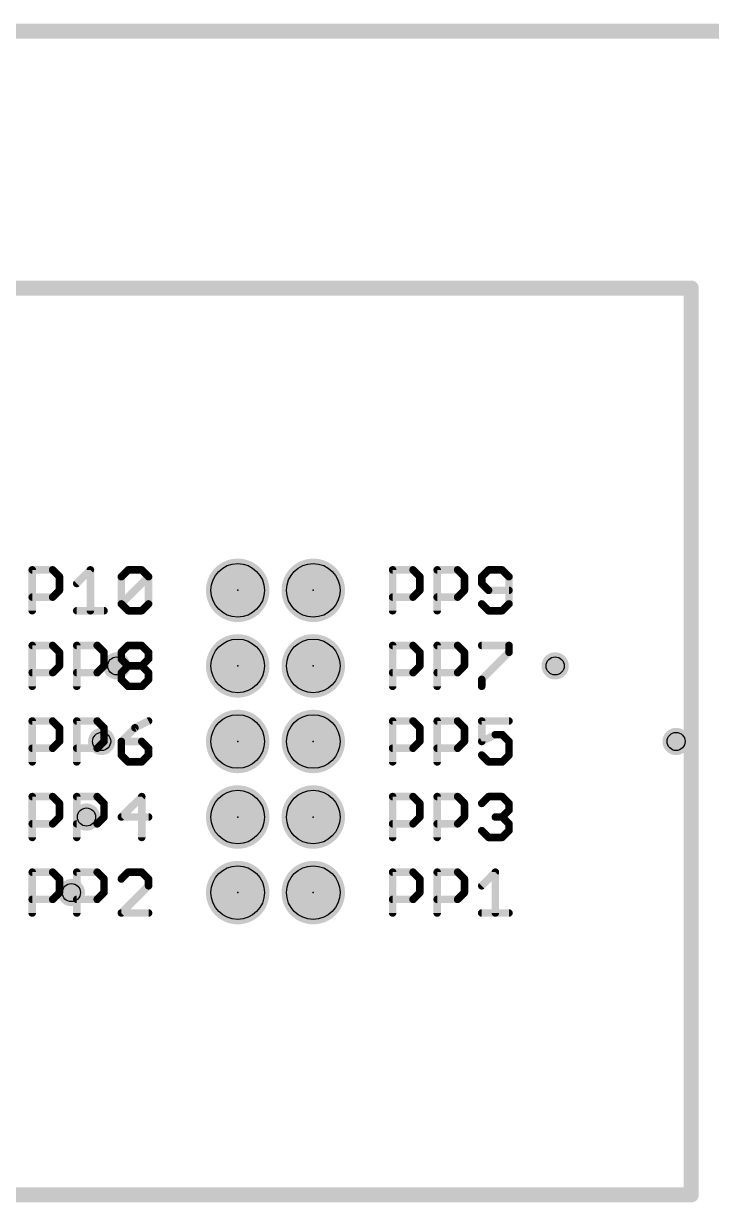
# Model space of a CAD drawing. Extents: x -0.1 to 39.8, y -0.1 to 33.9.
# Drawn here: x 18.5 to 30.06, y 14.1 to 33.91 of the extents above; entities that cross this region are included whole.
import ezdxf

# ---------------------------------------------------------------- set-up
doc = ezdxf.new("R2010")
doc.units = 0
for name, color, linetype in [('17', 82, 'CONTINUOUS'), ('18', 82, 'CONTINUOUS'), ('20', 7, 'CONTINUOUS'), ('21', 253, 'CONTINUOUS'), ('23', 7, 'CONTINUOUS'), ('44', 253, 'CONTINUOUS')]:
    doc.layers.add(name, color=color, linetype=linetype)

# ---------------------------------------------------------------- blocks, each defined once
blk = doc.blocks.new('ROUNDP')
at = {"const_width": 0.5}
blk.add_lwpolyline([(0, -0.25, 1), (0, 0.25, 1), (0, -0.25)], format="xyb", dxfattribs=at)
blk = doc.blocks.new('ROUNDV')
at = {"const_width": 0.5}
blk.add_lwpolyline([(0, -0.25, 1), (0, 0.25, 1), (0, -0.25)], format="xyb", dxfattribs=at)

msp = doc.modelspace()

# ---------------------------------------------------------------- linework, layer by layer
at = {"layer": '20', "const_width": 0.254}
msp.add_lwpolyline([(0, 33.782), (39.624, 33.782)], dxfattribs=at)
at = {"layer": '21'}
for points, const_width in [([(1.778, 29.464), (29.718, 29.464)], 0.254), ([(29.718, 29.464), (29.718, 14.224)], 0.254), ([(18.6463, 24.0411), (18.6463, 24.7275)], 0.127), ([(18.6463, 24.7275), (18.9894, 24.7275)], 0.127), ([(18.9894, 24.7275), (19.1038, 24.6131)], 0.127), ([(19.3947, 24.4987), (19.6235, 24.7275)], 0.127), ([(19.6235, 24.7275), (19.6235, 24.0411)], 0.127), ([(20.1431, 24.6131), (20.2575, 24.7275)], 0.127), ([(20.2575, 24.7275), (20.4863, 24.7275)], 0.127), ([(20.4863, 24.7275), (20.6007, 24.6131)], 0.127), ([(24.7015, 24.0411), (24.7015, 24.7275)], 0.127), ([(24.7015, 24.7275), (25.0447, 24.7275)], 0.127), ([(25.0447, 24.7275), (25.1591, 24.6131)], 0.127), ([(25.4499, 24.0411), (25.4499, 24.7275)], 0.127), ([(25.4499, 24.7275), (25.7931, 24.7275)], 0.127), ([(25.7931, 24.7275), (25.9075, 24.6131)], 0.127), ([(26.3127, 24.7275), (26.1983, 24.6131)], 0.127), ([(26.5415, 24.7275), (26.3127, 24.7275)], 0.127), ([(26.6559, 24.6131), (26.5415, 24.7275)], 0.127), ([(19.1038, 24.6131), (19.1038, 24.3843)], 0.127), ([(20.1431, 24.1555), (20.1431, 24.6131)], 0.127), ([(20.1431, 24.1555), (20.6007, 24.6131)], 0.127), ([(20.6007, 24.6131), (20.6007, 24.1555)], 0.127), ([(25.1591, 24.6131), (25.1591, 24.3843)], 0.127), ([(25.9075, 24.6131), (25.9075, 24.3843)], 0.127), ([(26.1983, 24.6131), (26.1983, 24.4987)], 0.127), ([(26.6559, 24.1555), (26.6559, 24.6131)], 0.127), ([(19.1038, 24.3843), (18.9894, 24.2699)], 0.127), ([(25.1591, 24.3843), (25.0447, 24.2699)], 0.127), ([(25.9075, 24.3843), (25.7931, 24.2699)], 0.127), ([(26.1983, 24.4987), (26.3127, 24.3843)], 0.127), ([(26.3127, 24.3843), (26.6559, 24.3843)], 0.127), ([(18.9894, 24.2699), (18.6463, 24.2699)], 0.127), ([(20.2575, 24.0411), (20.1431, 24.1555)], 0.127), ([(20.6007, 24.1555), (20.4863, 24.0411)], 0.127), ([(25.0447, 24.2699), (24.7015, 24.2699)], 0.127), ([(25.7931, 24.2699), (25.4499, 24.2699)], 0.127), ([(26.1983, 24.1555), (26.3127, 24.0411)], 0.127), ([(26.5415, 24.0411), (26.6559, 24.1555)], 0.127), ([(19.3947, 24.0411), (19.8523, 24.0411)], 0.127), ([(20.4863, 24.0411), (20.2575, 24.0411)], 0.127), ([(26.3127, 24.0411), (26.5415, 24.0411)], 0.127), ([(18.6463, 22.7711), (18.6463, 23.4575)], 0.127), ([(18.6463, 23.4575), (18.9894, 23.4575)], 0.127), ([(18.9894, 23.4575), (19.1038, 23.3431)], 0.127), ([(19.1038, 23.3431), (19.1038, 23.1143)], 0.127), ([(19.3947, 22.7711), (19.3947, 23.4575)], 0.127), ([(19.3947, 23.4575), (19.7379, 23.4575)], 0.127), ([(19.7379, 23.4575), (19.8523, 23.3431)], 0.127), ([(19.8523, 23.3431), (19.8523, 23.1143)], 0.127), ([(20.1431, 23.3431), (20.2575, 23.4575)], 0.127), ([(20.1431, 23.2287), (20.1431, 23.3431)], 0.127), ([(20.2575, 23.4575), (20.4863, 23.4575)], 0.127), ([(20.4863, 23.4575), (20.6007, 23.3431)], 0.127), ([(20.6007, 23.3431), (20.6007, 23.2287)], 0.127), ([(24.7015, 22.7711), (24.7015, 23.4575)], 0.127), ([(24.7015, 23.4575), (25.0447, 23.4575)], 0.127), ([(25.0447, 23.4575), (25.1591, 23.3431)], 0.127), ([(25.1591, 23.3431), (25.1591, 23.1143)], 0.127), ([(25.4499, 22.7711), (25.4499, 23.4575)], 0.127), ([(25.4499, 23.4575), (25.7931, 23.4575)], 0.127), ([(25.7931, 23.4575), (25.9075, 23.3431)], 0.127), ([(25.9075, 23.3431), (25.9075, 23.1143)], 0.127), ([(26.1983, 23.4575), (26.6559, 23.4575)], 0.127), ([(26.6559, 23.3431), (26.1983, 22.8855)], 0.127), ([(26.6559, 23.4575), (26.6559, 23.3431)], 0.127), ([(20.2575, 23.1143), (20.1431, 23.2287)], 0.127), ([(20.6007, 23.2287), (20.4863, 23.1143)], 0.127), ([(18.9894, 22.9999), (18.6463, 22.9999)], 0.127), ([(19.1038, 23.1143), (18.9894, 22.9999)], 0.127), ([(19.7379, 22.9999), (19.3947, 22.9999)], 0.127), ([(19.8523, 23.1143), (19.7379, 22.9999)], 0.127), ([(20.1431, 22.9999), (20.2575, 23.1143)], 0.127), ([(20.1431, 22.8855), (20.1431, 22.9999)], 0.127), ([(20.2575, 23.1143), (20.4863, 23.1143)], 0.127), ([(20.4863, 23.1143), (20.6007, 22.9999)], 0.127), ([(20.6007, 22.9999), (20.6007, 22.8855)], 0.127), ([(25.0447, 22.9999), (24.7015, 22.9999)], 0.127), ([(25.1591, 23.1143), (25.0447, 22.9999)], 0.127), ([(25.7931, 22.9999), (25.4499, 22.9999)], 0.127), ([(25.9075, 23.1143), (25.7931, 22.9999)], 0.127), ([(20.2575, 22.7711), (20.1431, 22.8855)], 0.127), ([(20.4863, 22.7711), (20.2575, 22.7711)], 0.127), ([(20.6007, 22.8855), (20.4863, 22.7711)], 0.127), ([(26.1983, 22.8855), (26.1983, 22.7711)], 0.127), ([(18.6463, 21.5011), (18.6463, 22.1875)], 0.127), ([(18.6463, 22.1875), (18.9894, 22.1875)], 0.127), ([(18.9894, 22.1875), (19.1038, 22.0731)], 0.127), ([(19.3947, 21.5011), (19.3947, 22.1875)], 0.127), ([(19.3947, 22.1875), (19.7379, 22.1875)], 0.127), ([(19.7379, 22.1875), (19.8523, 22.0731)], 0.127), ([(20.6007, 22.1875), (20.3719, 22.0731)], 0.127), ([(24.7015, 21.5011), (24.7015, 22.1875)], 0.127), ([(24.7015, 22.1875), (25.0447, 22.1875)], 0.127), ([(25.0447, 22.1875), (25.1591, 22.0731)], 0.127), ([(25.4499, 21.5011), (25.4499, 22.1875)], 0.127), ([(25.4499, 22.1875), (25.7931, 22.1875)], 0.127), ([(25.7931, 22.1875), (25.9075, 22.0731)], 0.127), ([(26.6559, 22.1875), (26.1983, 22.1875)], 0.127), ([(26.1983, 22.1875), (26.1983, 21.8443)], 0.127), ([(19.1038, 22.0731), (19.1038, 21.8443)], 0.127), ([(19.8523, 22.0731), (19.8523, 21.8443)], 0.127), ([(20.3719, 22.0731), (20.1431, 21.8443)], 0.127), ([(25.1591, 22.0731), (25.1591, 21.8443)], 0.127), ([(25.9075, 22.0731), (25.9075, 21.8443)], 0.127), ([(26.1983, 21.8443), (26.4271, 21.9587)], 0.127), ([(26.4271, 21.9587), (26.5415, 21.9587)], 0.127), ([(26.5415, 21.9587), (26.6559, 21.8443)], 0.127), ([(18.9894, 21.7299), (18.6463, 21.7299)], 0.127), ([(19.1038, 21.8443), (18.9894, 21.7299)], 0.127), ([(19.7379, 21.7299), (19.3947, 21.7299)], 0.127), ([(19.8523, 21.8443), (19.7379, 21.7299)], 0.127), ([(20.1431, 21.8443), (20.1431, 21.6155)], 0.127), ([(20.4863, 21.8443), (20.1431, 21.8443)], 0.127), ([(20.6007, 21.7299), (20.4863, 21.8443)], 0.127), ([(20.6007, 21.6155), (20.6007, 21.7299)], 0.127), ([(25.0447, 21.7299), (24.7015, 21.7299)], 0.127), ([(25.1591, 21.8443), (25.0447, 21.7299)], 0.127), ([(25.7931, 21.7299), (25.4499, 21.7299)], 0.127), ([(25.9075, 21.8443), (25.7931, 21.7299)], 0.127), ([(26.6559, 21.8443), (26.6559, 21.6155)], 0.127), ([(20.1431, 21.6155), (20.2575, 21.5011)], 0.127), ([(20.4863, 21.5011), (20.6007, 21.6155)], 0.127), ([(26.3127, 21.5011), (26.1983, 21.6155)], 0.127), ([(26.6559, 21.6155), (26.5415, 21.5011)], 0.127), ([(20.2575, 21.5011), (20.4863, 21.5011)], 0.127), ([(26.5415, 21.5011), (26.3127, 21.5011)], 0.127), ([(18.6463, 20.2311), (18.6463, 20.9175)], 0.127), ([(18.6463, 20.9175), (18.9894, 20.9175)], 0.127), ([(18.9894, 20.9175), (19.1038, 20.8031)], 0.127), ([(19.1038, 20.8031), (19.1038, 20.5743)], 0.127), ([(19.3947, 20.2311), (19.3947, 20.9175)], 0.127), ([(19.3947, 20.9175), (19.7379, 20.9175)], 0.127), ([(19.7379, 20.9175), (19.8523, 20.8031)], 0.127), ([(19.8523, 20.8031), (19.8523, 20.5743)], 0.127), ([(20.4863, 20.9175), (20.1431, 20.5743)], 0.127), ([(20.4863, 20.2311), (20.4863, 20.9175)], 0.127), ([(24.7015, 20.2311), (24.7015, 20.9175)], 0.127), ([(24.7015, 20.9175), (25.0447, 20.9175)], 0.127), ([(25.0447, 20.9175), (25.1591, 20.8031)], 0.127), ([(25.1591, 20.8031), (25.1591, 20.5743)], 0.127), ([(25.4499, 20.2311), (25.4499, 20.9175)], 0.127), ([(25.4499, 20.9175), (25.7931, 20.9175)], 0.127), ([(25.7931, 20.9175), (25.9075, 20.8031)], 0.127), ([(25.9075, 20.8031), (25.9075, 20.5743)], 0.127), ([(26.1983, 20.8031), (26.3127, 20.9175)], 0.127), ([(26.3127, 20.9175), (26.5415, 20.9175)], 0.127), ([(26.5415, 20.9175), (26.6559, 20.8031)], 0.127), ([(26.6559, 20.8031), (26.6559, 20.6887)], 0.127), ([(19.1038, 20.5743), (18.9894, 20.4599)], 0.127), ([(19.8523, 20.5743), (19.7379, 20.4599)], 0.127), ([(20.1431, 20.5743), (20.6007, 20.5743)], 0.127), ([(25.1591, 20.5743), (25.0447, 20.4599)], 0.127), ([(25.9075, 20.5743), (25.7931, 20.4599)], 0.127), ([(26.5415, 20.5743), (26.4271, 20.5743)], 0.127), ([(26.6559, 20.6887), (26.5415, 20.5743)], 0.127), ([(26.5415, 20.5743), (26.6559, 20.4599)], 0.127), ([(18.9894, 20.4599), (18.6463, 20.4599)], 0.127), ([(19.7379, 20.4599), (19.3947, 20.4599)], 0.127), ([(25.0447, 20.4599), (24.7015, 20.4599)], 0.127), ([(25.7931, 20.4599), (25.4499, 20.4599)], 0.127), ([(26.3127, 20.2311), (26.1983, 20.3455)], 0.127), ([(26.6559, 20.3455), (26.5415, 20.2311)], 0.127), ([(26.6559, 20.4599), (26.6559, 20.3455)], 0.127), ([(26.5415, 20.2311), (26.3127, 20.2311)], 0.127), ([(18.6463, 18.9611), (18.6463, 19.6475)], 0.127), ([(18.6463, 19.6475), (18.9894, 19.6475)], 0.127), ([(18.9894, 19.6475), (19.1038, 19.5331)], 0.127), ([(19.3947, 18.9611), (19.3947, 19.6475)], 0.127), ([(19.3947, 19.6475), (19.7379, 19.6475)], 0.127), ([(19.7379, 19.6475), (19.8523, 19.5331)], 0.127), ([(20.2575, 19.6475), (20.1431, 19.5331)], 0.127), ([(20.4863, 19.6475), (20.2575, 19.6475)], 0.127), ([(20.6007, 19.5331), (20.4863, 19.6475)], 0.127), ([(24.7015, 18.9611), (24.7015, 19.6475)], 0.127), ([(24.7015, 19.6475), (25.0447, 19.6475)], 0.127), ([(25.0447, 19.6475), (25.1591, 19.5331)], 0.127), ([(25.4499, 18.9611), (25.4499, 19.6475)], 0.127), ([(25.4499, 19.6475), (25.7931, 19.6475)], 0.127), ([(25.7931, 19.6475), (25.9075, 19.5331)], 0.127), ([(26.1983, 19.4187), (26.4271, 19.6475)], 0.127), ([(26.4271, 19.6475), (26.4271, 18.9611)], 0.127), ([(19.1038, 19.5331), (19.1038, 19.3043)], 0.127), ([(19.8523, 19.5331), (19.8523, 19.3043)], 0.127), ([(20.1431, 18.9611), (20.6007, 19.4187)], 0.127), ([(20.6007, 19.4187), (20.6007, 19.5331)], 0.127), ([(25.1591, 19.5331), (25.1591, 19.3043)], 0.127), ([(25.9075, 19.5331), (25.9075, 19.3043)], 0.127), ([(18.9894, 19.1899), (18.6463, 19.1899)], 0.127), ([(19.1038, 19.3043), (18.9894, 19.1899)], 0.127), ([(19.7379, 19.1899), (19.3947, 19.1899)], 0.127), ([(19.8523, 19.3043), (19.7379, 19.1899)], 0.127), ([(25.0447, 19.1899), (24.7015, 19.1899)], 0.127), ([(25.1591, 19.3043), (25.0447, 19.1899)], 0.127), ([(25.7931, 19.1899), (25.4499, 19.1899)], 0.127), ([(25.9075, 19.3043), (25.7931, 19.1899)], 0.127), ([(20.6007, 18.9611), (20.1431, 18.9611)], 0.127), ([(26.1983, 18.9611), (26.6559, 18.9611)], 0.127), ([(29.718, 14.224), (1.778, 14.224)], 0.254)]:
    msp.add_lwpolyline(points, dxfattribs=dict(at, const_width=const_width))
for points, const_width in [([(29.7815, 29.464, 1), (29.6545, 29.464)], 0.127), ([(29.718, 29.4005, 1), (29.718, 29.5275)], 0.127), ([(18.678, 24.7275, 1), (18.6145, 24.7275)], 0.0635), ([(18.6463, 24.7592, 1), (18.6463, 24.6957)], 0.0635), ([(19.0119, 24.7499, 1), (18.967, 24.705)], 0.0635), ([(18.9894, 24.6957, 1), (18.9894, 24.7592)], 0.0635), ([(19.6552, 24.7275, 1), (19.5917, 24.7275)], 0.0635), ([(19.6459, 24.705, 1), (19.601, 24.7499)], 0.0635), ([(20.2575, 24.7592, 1), (20.2575, 24.6957)], 0.0635), ([(20.2799, 24.705, 1), (20.235, 24.7499)], 0.0635), ([(20.5087, 24.7499, 1), (20.4638, 24.705)], 0.0635), ([(20.4863, 24.6957, 1), (20.4863, 24.7592)], 0.0635), ([(24.7333, 24.7275, 1), (24.6698, 24.7275)], 0.0635), ([(24.7015, 24.7592, 1), (24.7015, 24.6957)], 0.0635), ([(25.0671, 24.7499, 1), (25.0222, 24.705)], 0.0635), ([(25.0447, 24.6957, 1), (25.0447, 24.7592)], 0.0635), ([(25.4817, 24.7275, 1), (25.4182, 24.7275)], 0.0635), ([(25.4499, 24.7592, 1), (25.4499, 24.6957)], 0.0635), ([(25.8156, 24.7499, 1), (25.7707, 24.705)], 0.0635), ([(25.7931, 24.6957, 1), (25.7931, 24.7592)], 0.0635), ([(26.3127, 24.7592, 1), (26.3127, 24.6957)], 0.0635), ([(26.3352, 24.705, 1), (26.2903, 24.7499)], 0.0635), ([(26.564, 24.7499, 1), (26.5191, 24.705)], 0.0635), ([(26.5415, 24.6957, 1), (26.5415, 24.7592)], 0.0635), ([(19.1356, 24.6131, 1), (19.0721, 24.6131)], 0.0635), ([(19.0814, 24.5906, 1), (19.1263, 24.6355)], 0.0635), ([(20.1748, 24.6131, 1), (20.1113, 24.6131)], 0.0635), ([(20.1206, 24.6355, 1), (20.1655, 24.5906)], 0.0635), ([(20.6324, 24.6131, 1), (20.5689, 24.6131)], 0.0635), ([(20.6231, 24.5906, 1), (20.5782, 24.6355)], 0.0635), ([(20.5782, 24.5906, 1), (20.6231, 24.6355)], 0.0635), ([(25.1908, 24.6131, 1), (25.1273, 24.6131)], 0.0635), ([(25.1366, 24.5906, 1), (25.1815, 24.6355)], 0.0635), ([(25.9393, 24.6131, 1), (25.8758, 24.6131)], 0.0635), ([(25.8851, 24.5906, 1), (25.93, 24.6355)], 0.0635), ([(26.2301, 24.6131, 1), (26.1666, 24.6131)], 0.0635), ([(26.1759, 24.6355, 1), (26.2208, 24.5906)], 0.0635), ([(26.6877, 24.6131, 1), (26.6242, 24.6131)], 0.0635), ([(26.6335, 24.5906, 1), (26.6784, 24.6355)], 0.0635), ([(19.0721, 24.3843, 1), (19.1356, 24.3843)], 0.0635), ([(19.1263, 24.3618, 1), (19.0814, 24.4067)], 0.0635), ([(19.3722, 24.5211, 1), (19.4171, 24.4762)], 0.0635), ([(25.1273, 24.3843, 1), (25.1908, 24.3843)], 0.0635), ([(25.1815, 24.3618, 1), (25.1366, 24.4067)], 0.0635), ([(25.8758, 24.3843, 1), (25.9393, 24.3843)], 0.0635), ([(25.93, 24.3618, 1), (25.8851, 24.4067)], 0.0635), ([(26.1666, 24.4987, 1), (26.2301, 24.4987)], 0.0635), ([(26.2208, 24.5211, 1), (26.1759, 24.4762)], 0.0635), ([(26.3127, 24.416, 1), (26.3127, 24.3525)], 0.0635), ([(26.2903, 24.3618, 1), (26.3352, 24.4067)], 0.0635), ([(26.6559, 24.3525, 1), (26.6559, 24.416)], 0.0635), ([(18.6463, 24.3016, 1), (18.6463, 24.2381)], 0.0635), ([(18.967, 24.2923, 1), (19.0119, 24.2474)], 0.0635), ([(18.9894, 24.2381, 1), (18.9894, 24.3016)], 0.0635), ([(20.1655, 24.1779, 1), (20.1206, 24.133)], 0.0635), ([(20.1206, 24.1779, 1), (20.1655, 24.133)], 0.0635), ([(20.1113, 24.1555, 1), (20.1748, 24.1555)], 0.0635), ([(20.5689, 24.1555, 1), (20.6324, 24.1555)], 0.0635), ([(20.6231, 24.133, 1), (20.5782, 24.1779)], 0.0635), ([(24.7015, 24.3016, 1), (24.7015, 24.2381)], 0.0635), ([(25.0222, 24.2923, 1), (25.0671, 24.2474)], 0.0635), ([(25.0447, 24.2381, 1), (25.0447, 24.3016)], 0.0635), ([(25.4499, 24.3016, 1), (25.4499, 24.2381)], 0.0635), ([(25.7707, 24.2923, 1), (25.8156, 24.2474)], 0.0635), ([(25.7931, 24.2381, 1), (25.7931, 24.3016)], 0.0635), ([(26.2208, 24.1779, 1), (26.1759, 24.133)], 0.0635), ([(26.6242, 24.1555, 1), (26.6877, 24.1555)], 0.0635), ([(26.6784, 24.133, 1), (26.6335, 24.1779)], 0.0635), ([(18.6145, 24.0411, 1), (18.678, 24.0411)], 0.0635), ([(19.3947, 24.0728, 1), (19.3947, 24.0094)], 0.0635), ([(19.5917, 24.0411, 1), (19.6552, 24.0411)], 0.0635), ([(19.8523, 24.0094, 1), (19.8523, 24.0728)], 0.0635), ([(20.2575, 24.0728, 1), (20.2575, 24.0094)], 0.0635), ([(20.235, 24.0186, 1), (20.2799, 24.0636)], 0.0635), ([(20.4638, 24.0636, 1), (20.5087, 24.0186)], 0.0635), ([(20.4863, 24.0094, 1), (20.4863, 24.0728)], 0.0635), ([(24.6698, 24.0411, 1), (24.7333, 24.0411)], 0.0635), ([(25.4182, 24.0411, 1), (25.4817, 24.0411)], 0.0635), ([(26.3127, 24.0728, 1), (26.3127, 24.0094)], 0.0635), ([(26.2903, 24.0186, 1), (26.3352, 24.0636)], 0.0635), ([(26.5191, 24.0636, 1), (26.564, 24.0186)], 0.0635), ([(26.5415, 24.0094, 1), (26.5415, 24.0728)], 0.0635), ([(18.678, 23.4575, 1), (18.6145, 23.4575)], 0.0635), ([(18.6463, 23.4892, 1), (18.6463, 23.4257)], 0.0635), ([(19.0119, 23.4799, 1), (18.967, 23.435)], 0.0635), ([(18.9894, 23.4257, 1), (18.9894, 23.4892)], 0.0635), ([(19.1356, 23.3431, 1), (19.0721, 23.3431)], 0.0635), ([(19.0814, 23.3206, 1), (19.1263, 23.3655)], 0.0635), ([(19.4264, 23.4575, 1), (19.3629, 23.4575)], 0.0635), ([(19.3947, 23.4892, 1), (19.3947, 23.4257)], 0.0635), ([(19.7603, 23.4799, 1), (19.7154, 23.435)], 0.0635), ([(19.7379, 23.4257, 1), (19.7379, 23.4892)], 0.0635), ([(19.884, 23.3431, 1), (19.8205, 23.3431)], 0.0635), ([(19.8298, 23.3206, 1), (19.8747, 23.3655)], 0.0635), ([(20.1748, 23.3431, 1), (20.1113, 23.3431)], 0.0635), ([(20.1206, 23.3655, 1), (20.1655, 23.3206)], 0.0635), ([(20.2575, 23.4892, 1), (20.2575, 23.4257)], 0.0635), ([(20.2799, 23.435, 1), (20.235, 23.4799)], 0.0635), ([(20.5087, 23.4799, 1), (20.4638, 23.435)], 0.0635), ([(20.4863, 23.4257, 1), (20.4863, 23.4892)], 0.0635), ([(20.6324, 23.3431, 1), (20.5689, 23.3431)], 0.0635), ([(20.5782, 23.3206, 1), (20.6231, 23.3655)], 0.0635), ([(24.7333, 23.4575, 1), (24.6698, 23.4575)], 0.0635), ([(24.7015, 23.4892, 1), (24.7015, 23.4257)], 0.0635), ([(25.0671, 23.4799, 1), (25.0222, 23.435)], 0.0635), ([(25.0447, 23.4257, 1), (25.0447, 23.4892)], 0.0635), ([(25.1908, 23.3431, 1), (25.1273, 23.3431)], 0.0635), ([(25.1366, 23.3206, 1), (25.1815, 23.3655)], 0.0635), ([(25.4817, 23.4575, 1), (25.4182, 23.4575)], 0.0635), ([(25.4499, 23.4892, 1), (25.4499, 23.4257)], 0.0635), ([(25.8156, 23.4799, 1), (25.7707, 23.435)], 0.0635), ([(25.7931, 23.4257, 1), (25.7931, 23.4892)], 0.0635), ([(25.9393, 23.3431, 1), (25.8758, 23.3431)], 0.0635), ([(25.8851, 23.3206, 1), (25.93, 23.3655)], 0.0635), ([(26.1983, 23.4892, 1), (26.1983, 23.4257)], 0.0635), ([(26.6877, 23.4575, 1), (26.6242, 23.4575)], 0.0635), ([(26.6784, 23.3206, 1), (26.6335, 23.3655)], 0.0635), ([(26.6559, 23.4257, 1), (26.6559, 23.4892)], 0.0635), ([(20.1655, 23.2511, 1), (20.1206, 23.2062)], 0.0635), ([(20.1113, 23.2287, 1), (20.1748, 23.2287)], 0.0635), ([(20.5689, 23.2287, 1), (20.6324, 23.2287)], 0.0635), ([(20.6231, 23.2062, 1), (20.5782, 23.2511)], 0.0635), ([(26.6242, 23.3431, 1), (26.6877, 23.3431)], 0.0635), ([(18.6463, 23.0316, 1), (18.6463, 22.9681)], 0.0635), ([(18.967, 23.0223, 1), (19.0119, 22.9774)], 0.0635), ([(18.9894, 22.9681, 1), (18.9894, 23.0316)], 0.0635), ([(19.0721, 23.1143, 1), (19.1356, 23.1143)], 0.0635), ([(19.1263, 23.0918, 1), (19.0814, 23.1367)], 0.0635), ([(19.3947, 23.0316, 1), (19.3947, 22.9681)], 0.0635), ([(19.7154, 23.0223, 1), (19.7603, 22.9774)], 0.0635), ([(19.7379, 22.9681, 1), (19.7379, 23.0316)], 0.0635), ([(19.8205, 23.1143, 1), (19.884, 23.1143)], 0.0635), ([(19.8747, 23.0918, 1), (19.8298, 23.1367)], 0.0635), ([(20.1748, 22.9999, 1), (20.1113, 22.9999)], 0.0635), ([(20.1206, 23.0223, 1), (20.1655, 22.9774)], 0.0635), ([(20.2575, 23.146, 1), (20.2575, 23.0825)], 0.0635), ([(20.2799, 23.0918, 1), (20.235, 23.1367)], 0.0635), ([(20.235, 23.0918, 1), (20.2799, 23.1367)], 0.0635), ([(20.5087, 23.1367, 1), (20.4638, 23.0918)], 0.0635), ([(20.4638, 23.1367, 1), (20.5087, 23.0918)], 0.0635), ([(20.4863, 23.0825, 1), (20.4863, 23.146)], 0.0635), ([(20.6324, 22.9999, 1), (20.5689, 22.9999)], 0.0635), ([(20.5782, 22.9774, 1), (20.6231, 23.0223)], 0.0635), ([(24.7015, 23.0316, 1), (24.7015, 22.9681)], 0.0635), ([(25.0222, 23.0223, 1), (25.0671, 22.9774)], 0.0635), ([(25.0447, 22.9681, 1), (25.0447, 23.0316)], 0.0635), ([(25.1273, 23.1143, 1), (25.1908, 23.1143)], 0.0635), ([(25.1815, 23.0918, 1), (25.1366, 23.1367)], 0.0635), ([(25.4499, 23.0316, 1), (25.4499, 22.9681)], 0.0635), ([(25.7707, 23.0223, 1), (25.8156, 22.9774)], 0.0635), ([(25.7931, 22.9681, 1), (25.7931, 23.0316)], 0.0635), ([(25.8758, 23.1143, 1), (25.9393, 23.1143)], 0.0635), ([(25.93, 23.0918, 1), (25.8851, 23.1367)], 0.0635), ([(18.6145, 22.7711, 1), (18.678, 22.7711)], 0.0635), ([(19.3629, 22.7711, 1), (19.4264, 22.7711)], 0.0635), ([(20.1655, 22.9079, 1), (20.1206, 22.863)], 0.0635), ([(20.1113, 22.8855, 1), (20.1748, 22.8855)], 0.0635), ([(20.2575, 22.8028, 1), (20.2575, 22.7394)], 0.0635), ([(20.235, 22.7486, 1), (20.2799, 22.7936)], 0.0635), ([(20.4638, 22.7936, 1), (20.5087, 22.7486)], 0.0635), ([(20.4863, 22.7394, 1), (20.4863, 22.8028)], 0.0635), ([(20.5689, 22.8855, 1), (20.6324, 22.8855)], 0.0635), ([(20.6231, 22.863, 1), (20.5782, 22.9079)], 0.0635), ([(24.6698, 22.7711, 1), (24.7333, 22.7711)], 0.0635), ([(25.4182, 22.7711, 1), (25.4817, 22.7711)], 0.0635), ([(26.2301, 22.8855, 1), (26.1666, 22.8855)], 0.0635), ([(26.1666, 22.7711, 1), (26.2301, 22.7711)], 0.0635), ([(26.1759, 22.9079, 1), (26.2208, 22.863)], 0.0635), ([(18.678, 22.1875, 1), (18.6145, 22.1875)], 0.0635), ([(18.6463, 22.2192, 1), (18.6463, 22.1557)], 0.0635), ([(19.0119, 22.2099, 1), (18.967, 22.165)], 0.0635), ([(18.9894, 22.1557, 1), (18.9894, 22.2192)], 0.0635), ([(19.4264, 22.1875, 1), (19.3629, 22.1875)], 0.0635), ([(19.3947, 22.2192, 1), (19.3947, 22.1557)], 0.0635), ([(19.7603, 22.2099, 1), (19.7154, 22.165)], 0.0635), ([(19.7379, 22.1557, 1), (19.7379, 22.2192)], 0.0635), ([(20.6149, 22.1591, 1), (20.5865, 22.2159)], 0.0635), ([(24.7333, 22.1875, 1), (24.6698, 22.1875)], 0.0635), ([(24.7015, 22.2192, 1), (24.7015, 22.1557)], 0.0635), ([(25.0671, 22.2099, 1), (25.0222, 22.165)], 0.0635), ([(25.0447, 22.1557, 1), (25.0447, 22.2192)], 0.0635), ([(25.4817, 22.1875, 1), (25.4182, 22.1875)], 0.0635), ([(25.4499, 22.2192, 1), (25.4499, 22.1557)], 0.0635), ([(25.8156, 22.2099, 1), (25.7707, 22.165)], 0.0635), ([(25.7931, 22.1557, 1), (25.7931, 22.2192)], 0.0635), ([(26.2301, 22.1875, 1), (26.1666, 22.1875)], 0.0635), ([(26.1983, 22.2192, 1), (26.1983, 22.1557)], 0.0635), ([(26.6559, 22.1557, 1), (26.6559, 22.2192)], 0.0635), ([(19.1356, 22.0731, 1), (19.0721, 22.0731)], 0.0635), ([(19.0814, 22.0506, 1), (19.1263, 22.0955)], 0.0635), ([(19.884, 22.0731, 1), (19.8205, 22.0731)], 0.0635), ([(19.8298, 22.0506, 1), (19.8747, 22.0955)], 0.0635), ([(20.3577, 22.1015, 1), (20.3861, 22.0447)], 0.0635), ([(20.3943, 22.0506, 1), (20.3494, 22.0955)], 0.0635), ([(25.1908, 22.0731, 1), (25.1273, 22.0731)], 0.0635), ([(25.1366, 22.0506, 1), (25.1815, 22.0955)], 0.0635), ([(25.9393, 22.0731, 1), (25.8758, 22.0731)], 0.0635), ([(25.8851, 22.0506, 1), (25.93, 22.0955)], 0.0635), ([(26.4271, 21.9904, 1), (26.4271, 21.9269)], 0.0635), ([(26.4413, 21.9303, 1), (26.4129, 21.9871)], 0.0635), ([(26.564, 21.9811, 1), (26.5191, 21.9362)], 0.0635), ([(26.5415, 21.9269, 1), (26.5415, 21.9904)], 0.0635), ([(18.6463, 21.7616, 1), (18.6463, 21.6981)], 0.0635), ([(18.9894, 21.6981, 1), (18.9894, 21.7616)], 0.0635), ([(19.0721, 21.8443, 1), (19.1356, 21.8443)], 0.0635), ([(19.1263, 21.8218, 1), (19.0814, 21.8667)], 0.0635), ([(19.3947, 21.7616, 1), (19.3947, 21.6981)], 0.0635), ([(19.7379, 21.6981, 1), (19.7379, 21.7616)], 0.0635), ([(19.8205, 21.8443, 1), (19.884, 21.8443)], 0.0635), ([(19.8747, 21.8218, 1), (19.8298, 21.8667)], 0.0635), ([(20.1748, 21.8443, 1), (20.1113, 21.8443)], 0.0635), ([(20.1431, 21.876, 1), (20.1431, 21.8125)], 0.0635), ([(20.1206, 21.8667, 1), (20.1655, 21.8218)], 0.0635), ([(20.5087, 21.8667, 1), (20.4638, 21.8218)], 0.0635), ([(20.4863, 21.8125, 1), (20.4863, 21.876)], 0.0635), ([(20.6324, 21.7299, 1), (20.5689, 21.7299)], 0.0635), ([(24.7015, 21.7616, 1), (24.7015, 21.6981)], 0.0635), ([(25.0447, 21.6981, 1), (25.0447, 21.7616)], 0.0635), ([(25.1273, 21.8443, 1), (25.1908, 21.8443)], 0.0635), ([(25.1815, 21.8218, 1), (25.1366, 21.8667)], 0.0635), ([(25.4499, 21.7616, 1), (25.4499, 21.6981)], 0.0635), ([(25.7931, 21.6981, 1), (25.7931, 21.7616)], 0.0635), ([(25.8758, 21.8443, 1), (25.9393, 21.8443)], 0.0635), ([(25.93, 21.8218, 1), (25.8851, 21.8667)], 0.0635), ([(26.1841, 21.8727, 1), (26.2125, 21.8159)], 0.0635), ([(26.1666, 21.8443, 1), (26.2301, 21.8443)], 0.0635), ([(26.6877, 21.8443, 1), (26.6242, 21.8443)], 0.0635), ([(26.6335, 21.8218, 1), (26.6784, 21.8667)], 0.0635), ([(18.967, 21.7523, 1), (19.0119, 21.7074)], 0.0635), ([(19.7154, 21.7523, 1), (19.7603, 21.7074)], 0.0635), ([(20.1655, 21.6379, 1), (20.1206, 21.593)], 0.0635), ([(20.1113, 21.6155, 1), (20.1748, 21.6155)], 0.0635), ([(20.5689, 21.6155, 1), (20.6324, 21.6155)], 0.0635), ([(20.5782, 21.7074, 1), (20.6231, 21.7523)], 0.0635), ([(20.6231, 21.593, 1), (20.5782, 21.6379)], 0.0635), ([(25.0222, 21.7523, 1), (25.0671, 21.7074)], 0.0635), ([(25.7707, 21.7523, 1), (25.8156, 21.7074)], 0.0635), ([(26.2208, 21.6379, 1), (26.1759, 21.593)], 0.0635), ([(26.6242, 21.6155, 1), (26.6877, 21.6155)], 0.0635), ([(26.6784, 21.593, 1), (26.6335, 21.6379)], 0.0635), ([(18.6145, 21.5011, 1), (18.678, 21.5011)], 0.0635), ([(19.3629, 21.5011, 1), (19.4264, 21.5011)], 0.0635), ([(20.2575, 21.5328, 1), (20.2575, 21.4694)], 0.0635), ([(20.235, 21.4786, 1), (20.2799, 21.5236)], 0.0635), ([(20.4638, 21.5236, 1), (20.5087, 21.4786)], 0.0635), ([(20.4863, 21.4694, 1), (20.4863, 21.5328)], 0.0635), ([(24.6698, 21.5011, 1), (24.7333, 21.5011)], 0.0635), ([(25.4182, 21.5011, 1), (25.4817, 21.5011)], 0.0635), ([(26.3127, 21.5328, 1), (26.3127, 21.4694)], 0.0635), ([(26.2903, 21.4786, 1), (26.3352, 21.5236)], 0.0635), ([(26.5191, 21.5236, 1), (26.564, 21.4786)], 0.0635), ([(26.5415, 21.4694, 1), (26.5415, 21.5328)], 0.0635), ([(18.678, 20.9175, 1), (18.6145, 20.9175)], 0.0635), ([(18.6463, 20.9492, 1), (18.6463, 20.8857)], 0.0635), ([(19.0119, 20.9399, 1), (18.967, 20.895)], 0.0635), ([(18.9894, 20.8857, 1), (18.9894, 20.9492)], 0.0635), ([(19.1356, 20.8031, 1), (19.0721, 20.8031)], 0.0635), ([(19.0814, 20.7806, 1), (19.1263, 20.8255)], 0.0635), ([(19.4264, 20.9175, 1), (19.3629, 20.9175)], 0.0635), ([(19.3947, 20.9492, 1), (19.3947, 20.8857)], 0.0635), ([(19.7603, 20.9399, 1), (19.7154, 20.895)], 0.0635), ([(19.7379, 20.8857, 1), (19.7379, 20.9492)], 0.0635), ([(19.884, 20.8031, 1), (19.8205, 20.8031)], 0.0635), ([(19.8298, 20.7806, 1), (19.8747, 20.8255)], 0.0635), ([(20.518, 20.9175, 1), (20.4545, 20.9175)], 0.0635), ([(20.5087, 20.895, 1), (20.4638, 20.9399)], 0.0635), ([(24.7333, 20.9175, 1), (24.6698, 20.9175)], 0.0635), ([(24.7015, 20.9492, 1), (24.7015, 20.8857)], 0.0635), ([(25.0671, 20.9399, 1), (25.0222, 20.895)], 0.0635), ([(25.0447, 20.8857, 1), (25.0447, 20.9492)], 0.0635), ([(25.1908, 20.8031, 1), (25.1273, 20.8031)], 0.0635), ([(25.1366, 20.7806, 1), (25.1815, 20.8255)], 0.0635), ([(25.4817, 20.9175, 1), (25.4182, 20.9175)], 0.0635), ([(25.4499, 20.9492, 1), (25.4499, 20.8857)], 0.0635), ([(25.8156, 20.9399, 1), (25.7707, 20.895)], 0.0635), ([(25.7931, 20.8857, 1), (25.7931, 20.9492)], 0.0635), ([(25.9393, 20.8031, 1), (25.8758, 20.8031)], 0.0635), ([(25.8851, 20.7806, 1), (25.93, 20.8255)], 0.0635), ([(26.1759, 20.8255, 1), (26.2208, 20.7806)], 0.0635), ([(26.3127, 20.9492, 1), (26.3127, 20.8857)], 0.0635), ([(26.3352, 20.895, 1), (26.2903, 20.9399)], 0.0635), ([(26.564, 20.9399, 1), (26.5191, 20.895)], 0.0635), ([(26.5415, 20.8857, 1), (26.5415, 20.9492)], 0.0635), ([(26.6877, 20.8031, 1), (26.6242, 20.8031)], 0.0635), ([(26.6335, 20.7806, 1), (26.6784, 20.8255)], 0.0635), ([(19.0721, 20.5743, 1), (19.1356, 20.5743)], 0.0635), ([(19.1263, 20.5518, 1), (19.0814, 20.5967)], 0.0635), ([(19.8205, 20.5743, 1), (19.884, 20.5743)], 0.0635), ([(19.8747, 20.5518, 1), (19.8298, 20.5967)], 0.0635), ([(20.1431, 20.606, 1), (20.1431, 20.5425)], 0.0635), ([(20.1206, 20.5967, 1), (20.1655, 20.5518)], 0.0635), ([(20.6007, 20.5425, 1), (20.6007, 20.606)], 0.0635), ([(25.1273, 20.5743, 1), (25.1908, 20.5743)], 0.0635), ([(25.1815, 20.5518, 1), (25.1366, 20.5967)], 0.0635), ([(25.8758, 20.5743, 1), (25.9393, 20.5743)], 0.0635), ([(25.93, 20.5518, 1), (25.8851, 20.5967)], 0.0635), ([(26.4271, 20.606, 1), (26.4271, 20.5425)], 0.0635), ([(26.564, 20.5967, 1), (26.5191, 20.5518)], 0.0635), ([(26.5191, 20.5967, 1), (26.564, 20.5518)], 0.0635), ([(26.5415, 20.5425, 1), (26.5415, 20.606)], 0.0635), ([(26.6242, 20.6887, 1), (26.6877, 20.6887)], 0.0635), ([(26.6784, 20.6662, 1), (26.6335, 20.7111)], 0.0635), ([(18.6463, 20.4916, 1), (18.6463, 20.4281)], 0.0635), ([(18.967, 20.4823, 1), (19.0119, 20.4374)], 0.0635), ([(18.9894, 20.4281, 1), (18.9894, 20.4916)], 0.0635), ([(19.3947, 20.4916, 1), (19.3947, 20.4281)], 0.0635), ([(19.7154, 20.4823, 1), (19.7603, 20.4374)], 0.0635), ([(19.7379, 20.4281, 1), (19.7379, 20.4916)], 0.0635), ([(24.7015, 20.4916, 1), (24.7015, 20.4281)], 0.0635), ([(25.0222, 20.4823, 1), (25.0671, 20.4374)], 0.0635), ([(25.0447, 20.4281, 1), (25.0447, 20.4916)], 0.0635), ([(25.4499, 20.4916, 1), (25.4499, 20.4281)], 0.0635), ([(25.7707, 20.4823, 1), (25.8156, 20.4374)], 0.0635), ([(25.7931, 20.4281, 1), (25.7931, 20.4916)], 0.0635), ([(26.2208, 20.3679, 1), (26.1759, 20.323)], 0.0635), ([(26.6877, 20.4599, 1), (26.6242, 20.4599)], 0.0635), ([(26.6335, 20.4374, 1), (26.6784, 20.4823)], 0.0635), ([(26.6784, 20.323, 1), (26.6335, 20.3679)], 0.0635), ([(18.6145, 20.2311, 1), (18.678, 20.2311)], 0.0635), ([(19.3629, 20.2311, 1), (19.4264, 20.2311)], 0.0635), ([(20.4545, 20.2311, 1), (20.518, 20.2311)], 0.0635), ([(24.6698, 20.2311, 1), (24.7333, 20.2311)], 0.0635), ([(25.4182, 20.2311, 1), (25.4817, 20.2311)], 0.0635), ([(26.3127, 20.2629, 1), (26.3127, 20.1994)], 0.0635), ([(26.2903, 20.2086, 1), (26.3352, 20.2536)], 0.0635), ([(26.5191, 20.2536, 1), (26.564, 20.2086)], 0.0635), ([(26.5415, 20.1994, 1), (26.5415, 20.2629)], 0.0635), ([(26.6242, 20.3455, 1), (26.6877, 20.3455)], 0.0635), ([(18.678, 19.6475, 1), (18.6145, 19.6475)], 0.0635), ([(18.6463, 19.6792, 1), (18.6463, 19.6157)], 0.0635), ([(19.0119, 19.6699, 1), (18.967, 19.625)], 0.0635), ([(18.9894, 19.6157, 1), (18.9894, 19.6792)], 0.0635), ([(19.4264, 19.6475, 1), (19.3629, 19.6475)], 0.0635), ([(19.3947, 19.6792, 1), (19.3947, 19.6157)], 0.0635), ([(19.7603, 19.6699, 1), (19.7154, 19.625)], 0.0635), ([(19.7379, 19.6157, 1), (19.7379, 19.6792)], 0.0635), ([(20.2575, 19.6792, 1), (20.2575, 19.6157)], 0.0635), ([(20.2799, 19.625, 1), (20.235, 19.6699)], 0.0635), ([(20.5087, 19.6699, 1), (20.4638, 19.625)], 0.0635), ([(20.4863, 19.6157, 1), (20.4863, 19.6792)], 0.0635), ([(24.7333, 19.6475, 1), (24.6698, 19.6475)], 0.0635), ([(24.7015, 19.6792, 1), (24.7015, 19.6157)], 0.0635), ([(25.0671, 19.6699, 1), (25.0222, 19.625)], 0.0635), ([(25.0447, 19.6157, 1), (25.0447, 19.6792)], 0.0635), ([(25.4817, 19.6475, 1), (25.4182, 19.6475)], 0.0635), ([(25.4499, 19.6792, 1), (25.4499, 19.6157)], 0.0635), ([(25.8156, 19.6699, 1), (25.7707, 19.625)], 0.0635), ([(25.7931, 19.6157, 1), (25.7931, 19.6792)], 0.0635), ([(26.4589, 19.6475, 1), (26.3954, 19.6475)], 0.0635), ([(26.4496, 19.625, 1), (26.4047, 19.6699)], 0.0635), ([(19.1356, 19.5331, 1), (19.0721, 19.5331)], 0.0635), ([(19.0814, 19.5106, 1), (19.1263, 19.5555)], 0.0635), ([(19.884, 19.5331, 1), (19.8205, 19.5331)], 0.0635), ([(19.8298, 19.5106, 1), (19.8747, 19.5555)], 0.0635), ([(20.1206, 19.5555, 1), (20.1655, 19.5106)], 0.0635), ([(20.6324, 19.5331, 1), (20.5689, 19.5331)], 0.0635), ([(20.5689, 19.4187, 1), (20.6324, 19.4187)], 0.0635), ([(20.5782, 19.5106, 1), (20.6231, 19.5555)], 0.0635), ([(20.6231, 19.3962, 1), (20.5782, 19.4411)], 0.0635), ([(25.1908, 19.5331, 1), (25.1273, 19.5331)], 0.0635), ([(25.1366, 19.5106, 1), (25.1815, 19.5555)], 0.0635), ([(25.9393, 19.5331, 1), (25.8758, 19.5331)], 0.0635), ([(25.8851, 19.5106, 1), (25.93, 19.5555)], 0.0635), ([(26.1759, 19.4411, 1), (26.2208, 19.3962)], 0.0635), ([(18.6463, 19.2216, 1), (18.6463, 19.1581)], 0.0635), ([(18.967, 19.2123, 1), (19.0119, 19.1674)], 0.0635), ([(18.9894, 19.1581, 1), (18.9894, 19.2216)], 0.0635), ([(19.0721, 19.3043, 1), (19.1356, 19.3043)], 0.0635), ([(19.1263, 19.2818, 1), (19.0814, 19.3267)], 0.0635), ([(19.3947, 19.2216, 1), (19.3947, 19.1581)], 0.0635), ([(19.7154, 19.2123, 1), (19.7603, 19.1674)], 0.0635), ([(19.7379, 19.1581, 1), (19.7379, 19.2216)], 0.0635), ([(19.8205, 19.3043, 1), (19.884, 19.3043)], 0.0635), ([(19.8747, 19.2818, 1), (19.8298, 19.3267)], 0.0635), ([(24.7015, 19.2216, 1), (24.7015, 19.1581)], 0.0635), ([(25.0222, 19.2123, 1), (25.0671, 19.1674)], 0.0635), ([(25.0447, 19.1581, 1), (25.0447, 19.2216)], 0.0635), ([(25.1273, 19.3043, 1), (25.1908, 19.3043)], 0.0635), ([(25.1815, 19.2818, 1), (25.1366, 19.3267)], 0.0635), ([(25.4499, 19.2216, 1), (25.4499, 19.1581)], 0.0635), ([(25.7707, 19.2123, 1), (25.8156, 19.1674)], 0.0635), ([(25.7931, 19.1581, 1), (25.7931, 19.2216)], 0.0635), ([(25.8758, 19.3043, 1), (25.9393, 19.3043)], 0.0635), ([(25.93, 19.2818, 1), (25.8851, 19.3267)], 0.0635), ([(20.1431, 18.9929, 1), (20.1431, 18.9294)], 0.0635), ([(20.6007, 18.9294, 1), (20.6007, 18.9929)], 0.0635), ([(26.1983, 18.9929, 1), (26.1983, 18.9294)], 0.0635), ([(26.6559, 18.9294, 1), (26.6559, 18.9929)], 0.0635), ([(18.6145, 18.9611, 1), (18.678, 18.9611)], 0.0635), ([(19.3629, 18.9611, 1), (19.4264, 18.9611)], 0.0635), ([(20.1206, 18.9836, 1), (20.1655, 18.9386)], 0.0635), ([(24.6698, 18.9611, 1), (24.7333, 18.9611)], 0.0635), ([(25.4182, 18.9611, 1), (25.4817, 18.9611)], 0.0635), ([(26.3954, 18.9611, 1), (26.4589, 18.9611)], 0.0635), ([(29.6545, 14.224, 1), (29.7815, 14.224)], 0.127), ([(29.718, 14.1605, 1), (29.718, 14.2875)], 0.127)]:
    msp.add_lwpolyline(points, format="xyb", dxfattribs=dict(at, const_width=const_width))
at = {"layer": '23'}
for p in [(22.098, 24.384), (23.368, 24.384), (22.098, 23.114), (23.368, 23.114), (22.098, 21.844), (23.368, 21.844), (22.098, 20.574), (23.368, 20.574), (22.098, 19.304), (23.368, 19.304)]:
    msp.add_point(p, dxfattribs=at)
at = {"layer": '44'}
for centre, radius in [((22.098, 24.384), 0.45), ((23.368, 24.384), 0.45), ((22.098, 23.114), 0.45), ((23.368, 23.114), 0.45), ((20.066, 23.114), 0.1524), ((27.432, 23.114), 0.1524), ((22.098, 21.844), 0.45), ((23.368, 21.844), 0.45), ((19.812, 21.844), 0.1524), ((29.464, 21.844), 0.1524), ((22.098, 20.574), 0.45), ((23.368, 20.574), 0.45), ((19.558, 20.574), 0.1524), ((22.098, 19.304), 0.45), ((23.368, 19.304), 0.45), ((19.304, 19.304), 0.1524)]:
    msp.add_circle(centre, radius, dxfattribs=at)

# ---------------------------------------------------------------- block references
at = {"layer": '17', "xscale": 1.0668, "yscale": 1.0668}
for p, rotation in [((22.098, 24.384), 270), ((22.098, 24.384), 270), ((23.368, 24.384), 90), ((23.368, 24.384), 90), ((22.098, 23.114), 270), ((22.098, 23.114), 270), ((23.368, 23.114), 90), ((23.368, 23.114), 90), ((22.098, 21.844), 270), ((22.098, 21.844), 270), ((23.368, 21.844), 90), ((23.368, 21.844), 90), ((22.098, 20.574), 270), ((22.098, 20.574), 270), ((23.368, 20.574), 90), ((23.368, 20.574), 90), ((22.098, 19.304), 270), ((22.098, 19.304), 270), ((23.368, 19.304), 90), ((23.368, 19.304), 90)]:
    msp.add_blockref('ROUNDP', p, dxfattribs=dict(at, rotation=rotation))
at = {"layer": '18', "xscale": 0.4572, "yscale": 0.4572}
for p in [(20.066, 23.114), (27.432, 23.114), (19.812, 21.844), (29.464, 21.844), (19.558, 20.574), (19.304, 19.304)]:
    msp.add_blockref('ROUNDV', p, dxfattribs=at)

doc.saveas('drawing.dxf')
